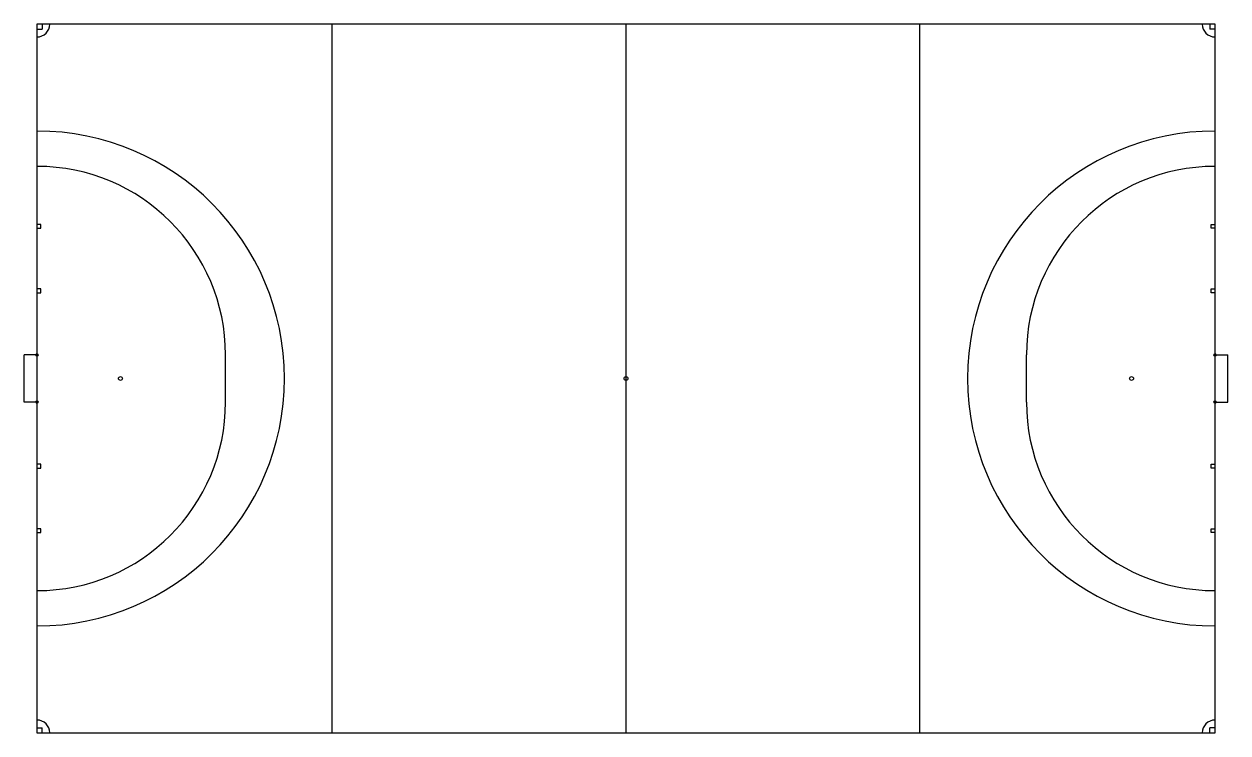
# Model space of a CAD drawing. Header units: metres. Extents: x -1 to 92.4, y 0 to 55.
import ezdxf

# ---------------------------------------------------------------- set-up
doc = ezdxf.new("R2010")
doc.units = ezdxf.units.M

msp = doc.modelspace()

# ---------------------------------------------------------------- linework, layer by layer
for p, q in [((0, 54.6), (0.4, 54.6)), ((0.4, 55), (0.4, 54.6)), ((22.9, 0), (22.9, 55)), ((45.7, 0), (45.7, 55)), ((68.5, 0), (68.5, 55)), ((91, 55), (91, 54.6)), ((91.4, 54.6), (91, 54.6)), ((0.3, 39.455), (0, 39.455)), ((0.3, 39.155), (0.3, 39.455)), ((91.1, 39.155), (91.1, 39.455)), ((91.1, 39.455), (91.4, 39.455)), ((0, 39.155), (0.3, 39.155)), ((91.4, 39.155), (91.1, 39.155)), ((0.3, 34.455), (0, 34.455)), ((0, 34.155), (0.3, 34.155)), ((0.3, 34.155), (0.3, 34.455)), ((91.1, 34.155), (91.1, 34.455)), ((91.1, 34.455), (91.4, 34.455)), ((91.4, 34.155), (91.1, 34.155)), ((0, 29.33), (-1, 29.33)), ((-1, 25.67), (-1, 29.33)), ((14.63, 25.67), (14.63, 29.33)), ((76.77, 25.67), (76.77, 29.33)), ((91.4, 29.33), (92.4, 29.33)), ((92.4, 25.67), (92.4, 29.33)), ((0, 25.67), (-1, 25.67)), ((91.4, 25.67), (92.4, 25.67)), ((0.3, 20.845), (0, 20.845)), ((0.3, 20.545), (0.3, 20.845)), ((91.1, 20.545), (91.1, 20.845)), ((91.1, 20.845), (91.4, 20.845)), ((0, 20.545), (0.3, 20.545)), ((91.4, 20.545), (91.1, 20.545)), ((0.3, 15.845), (0, 15.845)), ((0, 15.545), (0.3, 15.545)), ((0.3, 15.545), (0.3, 15.845)), ((91.1, 15.545), (91.1, 15.845)), ((91.1, 15.845), (91.4, 15.845)), ((91.4, 15.545), (91.1, 15.545)), ((0, 0.4), (0.4, 0.4)), ((0.4, 0), (0.4, 0.4)), ((91.4, 0.4), (91, 0.4)), ((91, 0), (91, 0.4))]:
    msp.add_line(p, q)
msp.add_lwpolyline([(0, 0), (91.4, 0), (91.4, 55), (0, 55)], close=True)
for centre, radius in [((0, 29.33), 0.1), ((91.4, 29.33), 0.1), ((6.475, 27.5), 0.15), ((45.7, 27.5), 0.15), ((84.925, 27.5), 0.15), ((0, 25.67), 0.1), ((91.4, 25.67), 0.1)]:
    msp.add_circle(centre, radius)
for centre, radius, start, end in [((0, 55), 1, 270, 360), ((91.4, 55), 1, 180, 270), ((0, 27.5), 19.2, -90, 90), ((91.4, 27.5), 19.2, 90, 270), ((0, 29.33), 14.63, 0, 90), ((91.4, 29.33), 14.63, 90, 180), ((0, 25.67), 14.63, 270, 360), ((91.4, 25.67), 14.63, 180, 270), ((0, 0), 1, 0, 90), ((91.4, 0), 1, 90, 180)]:
    msp.add_arc(centre, radius, start, end)

doc.saveas('drawing.dxf')
